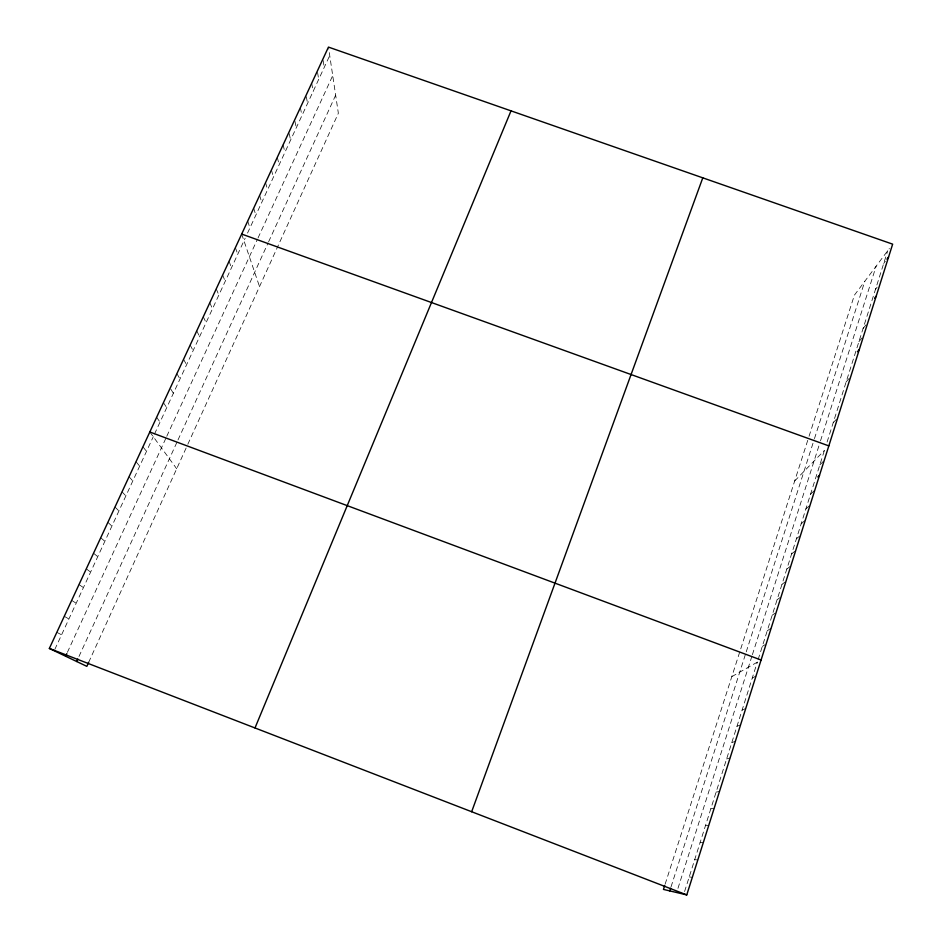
<?xml version="1.0" encoding="UTF-8"?>
<svg xmlns="http://www.w3.org/2000/svg" width="942" height="942" viewBox="0 0 942 942"><rect width="100%" height="100%" fill="white"/><g stroke="black" fill="none" stroke-linecap="round" stroke-linejoin="round"><path stroke-width="0.71" stroke-dasharray="4.71 3.53" d="M684.587 891.532L757.297 662.167M758.133 659.541L825.31 447.615M827.076 442.069L887.753 250.69M671.045 886.834L745.805 653.195M746.241 651.84L814.053 439.926M814.465 438.631L864.827 281.246M677.969 888.318L751.952 656.079M752.387 654.678L820.093 442.151M820.517 440.809L876.154 266.15M665.134 884.149L808.648 437.524M809.048 436.264L854.394 295.164L889.378 248.511M88.654 662.367L187.27 445.495M187.823 444.271L338.355 113.228L328.676 48.513M78.975 656.492L177.426 441.186M178.003 439.926L268.07 242.977M268.623 241.764L335.658 95.166M67.388 652.335L166.192 437.571M166.781 436.276L257.46 239.186M258.037 237.937L332.726 75.584M54.813 649.427L153.275 436.723M154.5 434.074L245.167 238.232M247.546 233.086L329.724 55.554M883.702 263.466L885.315 261.323M875.518 289.241L877.132 287.192M863.084 328.475L867.017 323.659M858.892 341.699L862.637 337.189M846.163 381.863L849.825 377.671M833.199 422.734L836.779 418.884M794.683 480.973L824.438 450.394M819.834 464.901L823.32 461.415M810.544 494.209L814.818 490.158M805.857 508.986L810.085 505.112M801.136 523.87L805.328 520.161M796.39 538.848L799.499 536.186M791.61 553.92L794.695 551.388M786.806 569.086L789.843 566.684M781.966 584.358L784.969 582.074M777.091 599.713L780.07 597.569M772.193 615.185L775.136 613.16M767.259 630.74L771.133 628.232M762.29 646.4L765.163 644.658M731.816 676.639L761.077 660.024M752.269 678.04L755.99 676.085M742.108 710.091L745.734 708.514M736.974 726.27L740.553 724.893M731.804 742.567L735.337 741.378M726.612 758.969L730.085 757.98M716.108 792.092L719.476 791.516M710.798 808.825L714.107 808.448M705.464 825.663L708.714 825.51M700.083 842.619L703.285 842.678M694.678 859.693L697.81 859.964M689.226 876.884L692.311 877.367M56.838 632.317L61.571 634.814M64.268 616.292L68.907 618.976M71.663 600.372L76.184 603.245M78.998 584.558L83.426 587.608M86.287 568.85L90.62 572.088M93.541 553.248L97.756 556.651M100.735 537.741L104.856 541.32M107.883 522.339L111.91 526.095M114.983 507.032L118.916 510.953M122.036 491.83L125.875 495.916M129.054 476.723L132.787 480.985M136.013 461.721L139.663 466.137M142.937 446.802L146.493 451.383M149.813 431.989L176.696 468.763M156.655 417.271L160.022 422.157M163.437 402.634L166.722 407.686M170.832 389.14L173.387 393.297M176.896 373.656L180.004 379.002M183.56 359.302L186.575 364.79M190.178 345.031L193.11 350.671M196.76 330.854L199.61 336.647M203.295 316.771L206.062 322.694M209.795 302.771L212.48 308.835M216.248 288.864L218.85 295.07M222.665 275.029L225.197 281.375M229.047 261.287L231.496 267.764M235.382 247.628L237.749 254.246M241.682 234.063L259.521 286.603M247.711 221.087L249.924 227.952M253.692 208.182L255.835 215.176M259.651 195.359L261.723 202.471M265.562 182.607L267.563 189.837M271.449 169.937L273.38 177.284M277.301 157.326L279.162 164.803M283.118 144.797L284.908 152.38M289.182 133.623L290.619 140.04M294.928 121.259L296.306 127.771M300.368 107.635L301.946 115.56M306.303 96.732L307.575 103.432M311.696 83.214L313.156 91.362M317.548 72.487L318.714 79.364M323.13 60.465L324.236 67.424"/><path stroke-width="1.41" d="M664.711 885.456L663.451 889.413L686.765 894.9L892.651 244.155L328.464 47.1L49.349 648.449L86.841 666.359L88.654 662.367M669.75 890.897L670.61 888.188M471.659 811.733L702.791 177.838M254.999 727.954L511.011 110.862M76.679 661.508L77.833 659M65.599 656.209L66.788 653.63M886.94 259.191L888.565 257.048M874.588 298.225L876.178 296.212M857.456 351.707L859.316 349.506M817.797 476.982L819.516 475.31M241.682 234.063L828.83 445.884M149.813 431.989L761.077 660.024M49.349 648.449L686.765 894.9"/></g></svg>
